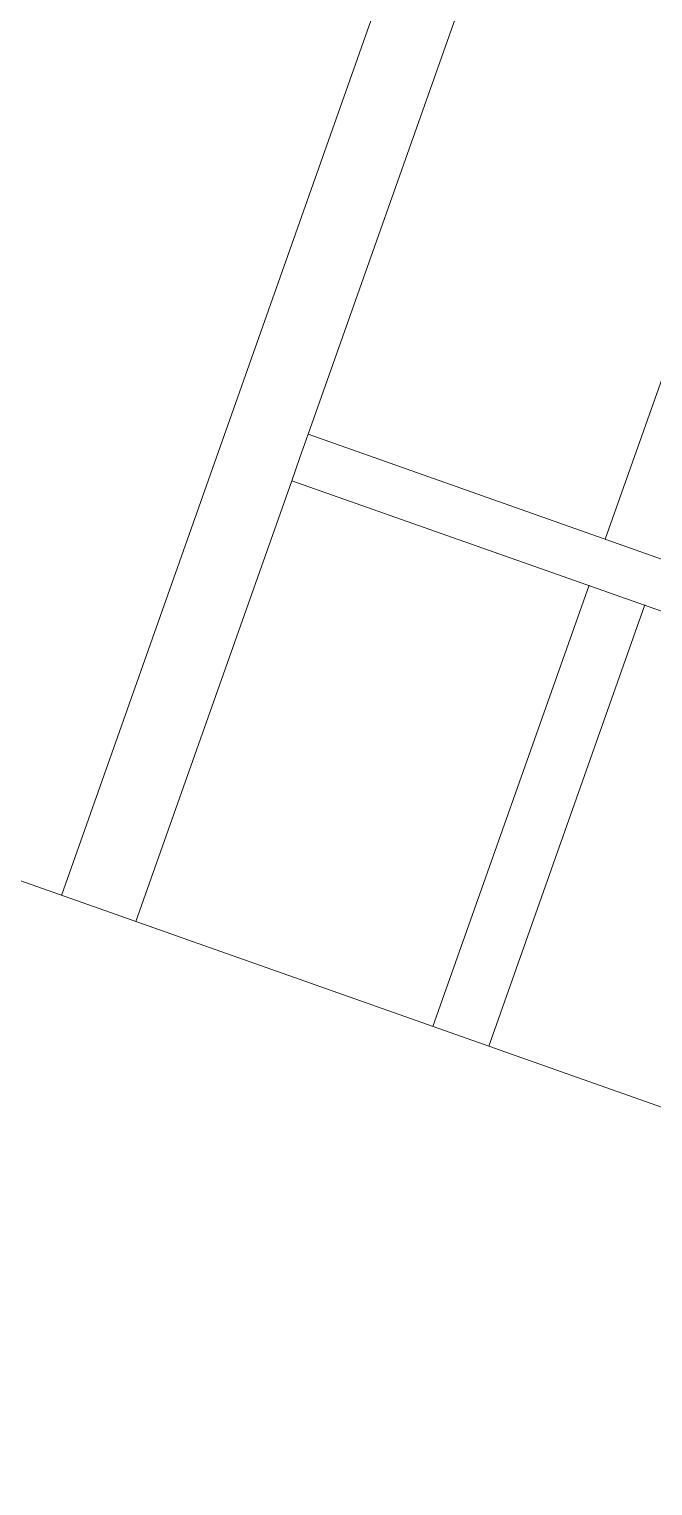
# Model space of a CAD drawing. Header units: centimetres. Extents: x -38353 to 28366, y -42745 to 17597.
# Drawn here: x -20663.3 to -20631.6, y -23655 to -23581 of the extents above; entities that cross this region are included whole.
import ezdxf

# ---------------------------------------------------------------- set-up
doc = ezdxf.new("R2010")
doc.units = ezdxf.units.CM
doc.header["$LTSCALE"] = 500
doc.layers.add('A-FLOR-HRAL', color=11, linetype='Continuous', lineweight=9)
doc.layers.add('S-COLS', color=52, linetype='Continuous', lineweight=9)

# ---------------------------------------------------------------- blocks, each defined once
blk = doc.blocks.new('Railing - 25mm 2-265523-A vaziyet')
at = {"layer": 'A-FLOR-HRAL'}
for p, q in [((-29010.091, 2581), (-29010.091, 2495)), ((-29008.841, 2581), (-29010.091, 2581)), ((-29007.591, 2581), (-29008.841, 2581)), ((-29007.591, 2495), (-29007.591, 2581))]:
    blk.add_line(p, q, dxfattribs=at)
blk = doc.blocks.new('Railing - Railing-1709274-A vaziyet')
at = {"layer": 'A-FLOR-HRAL'}
for p, q in [((-28808.841, 2585), (-29033.841, 2585)), ((-29033.841, 2581), (-29010.091, 2581)), ((-29007.591, 2581), (-28910.203, 2581)), ((-29010.06, 2565), (-29033.841, 2565)), ((-28910.06, 2565), (-29007.591, 2565)), ((-29033.841, 2562), (-29010.054, 2562))]:
    blk.add_line(p, q, dxfattribs=at)
blk.add_blockref('Railing - 25mm 2-265523-A vaziyet', (0, 0))

msp = doc.modelspace()

# ---------------------------------------------------------------- linework, layer by layer
at = {"layer": 'S-COLS'}
msp.add_line((-21133.074, -23458.399), (-20576.786, -23654.979), dxfattribs=at)

# ---------------------------------------------------------------- block references
at = {"layer": 'A-FLOR-HRAL', "rotation": 70.5377214474292}
msp.add_blockref('Railing - Railing-1709274-A vaziyet', (-8550.672, 2888.6), dxfattribs=at)

doc.saveas('drawing.dxf')
